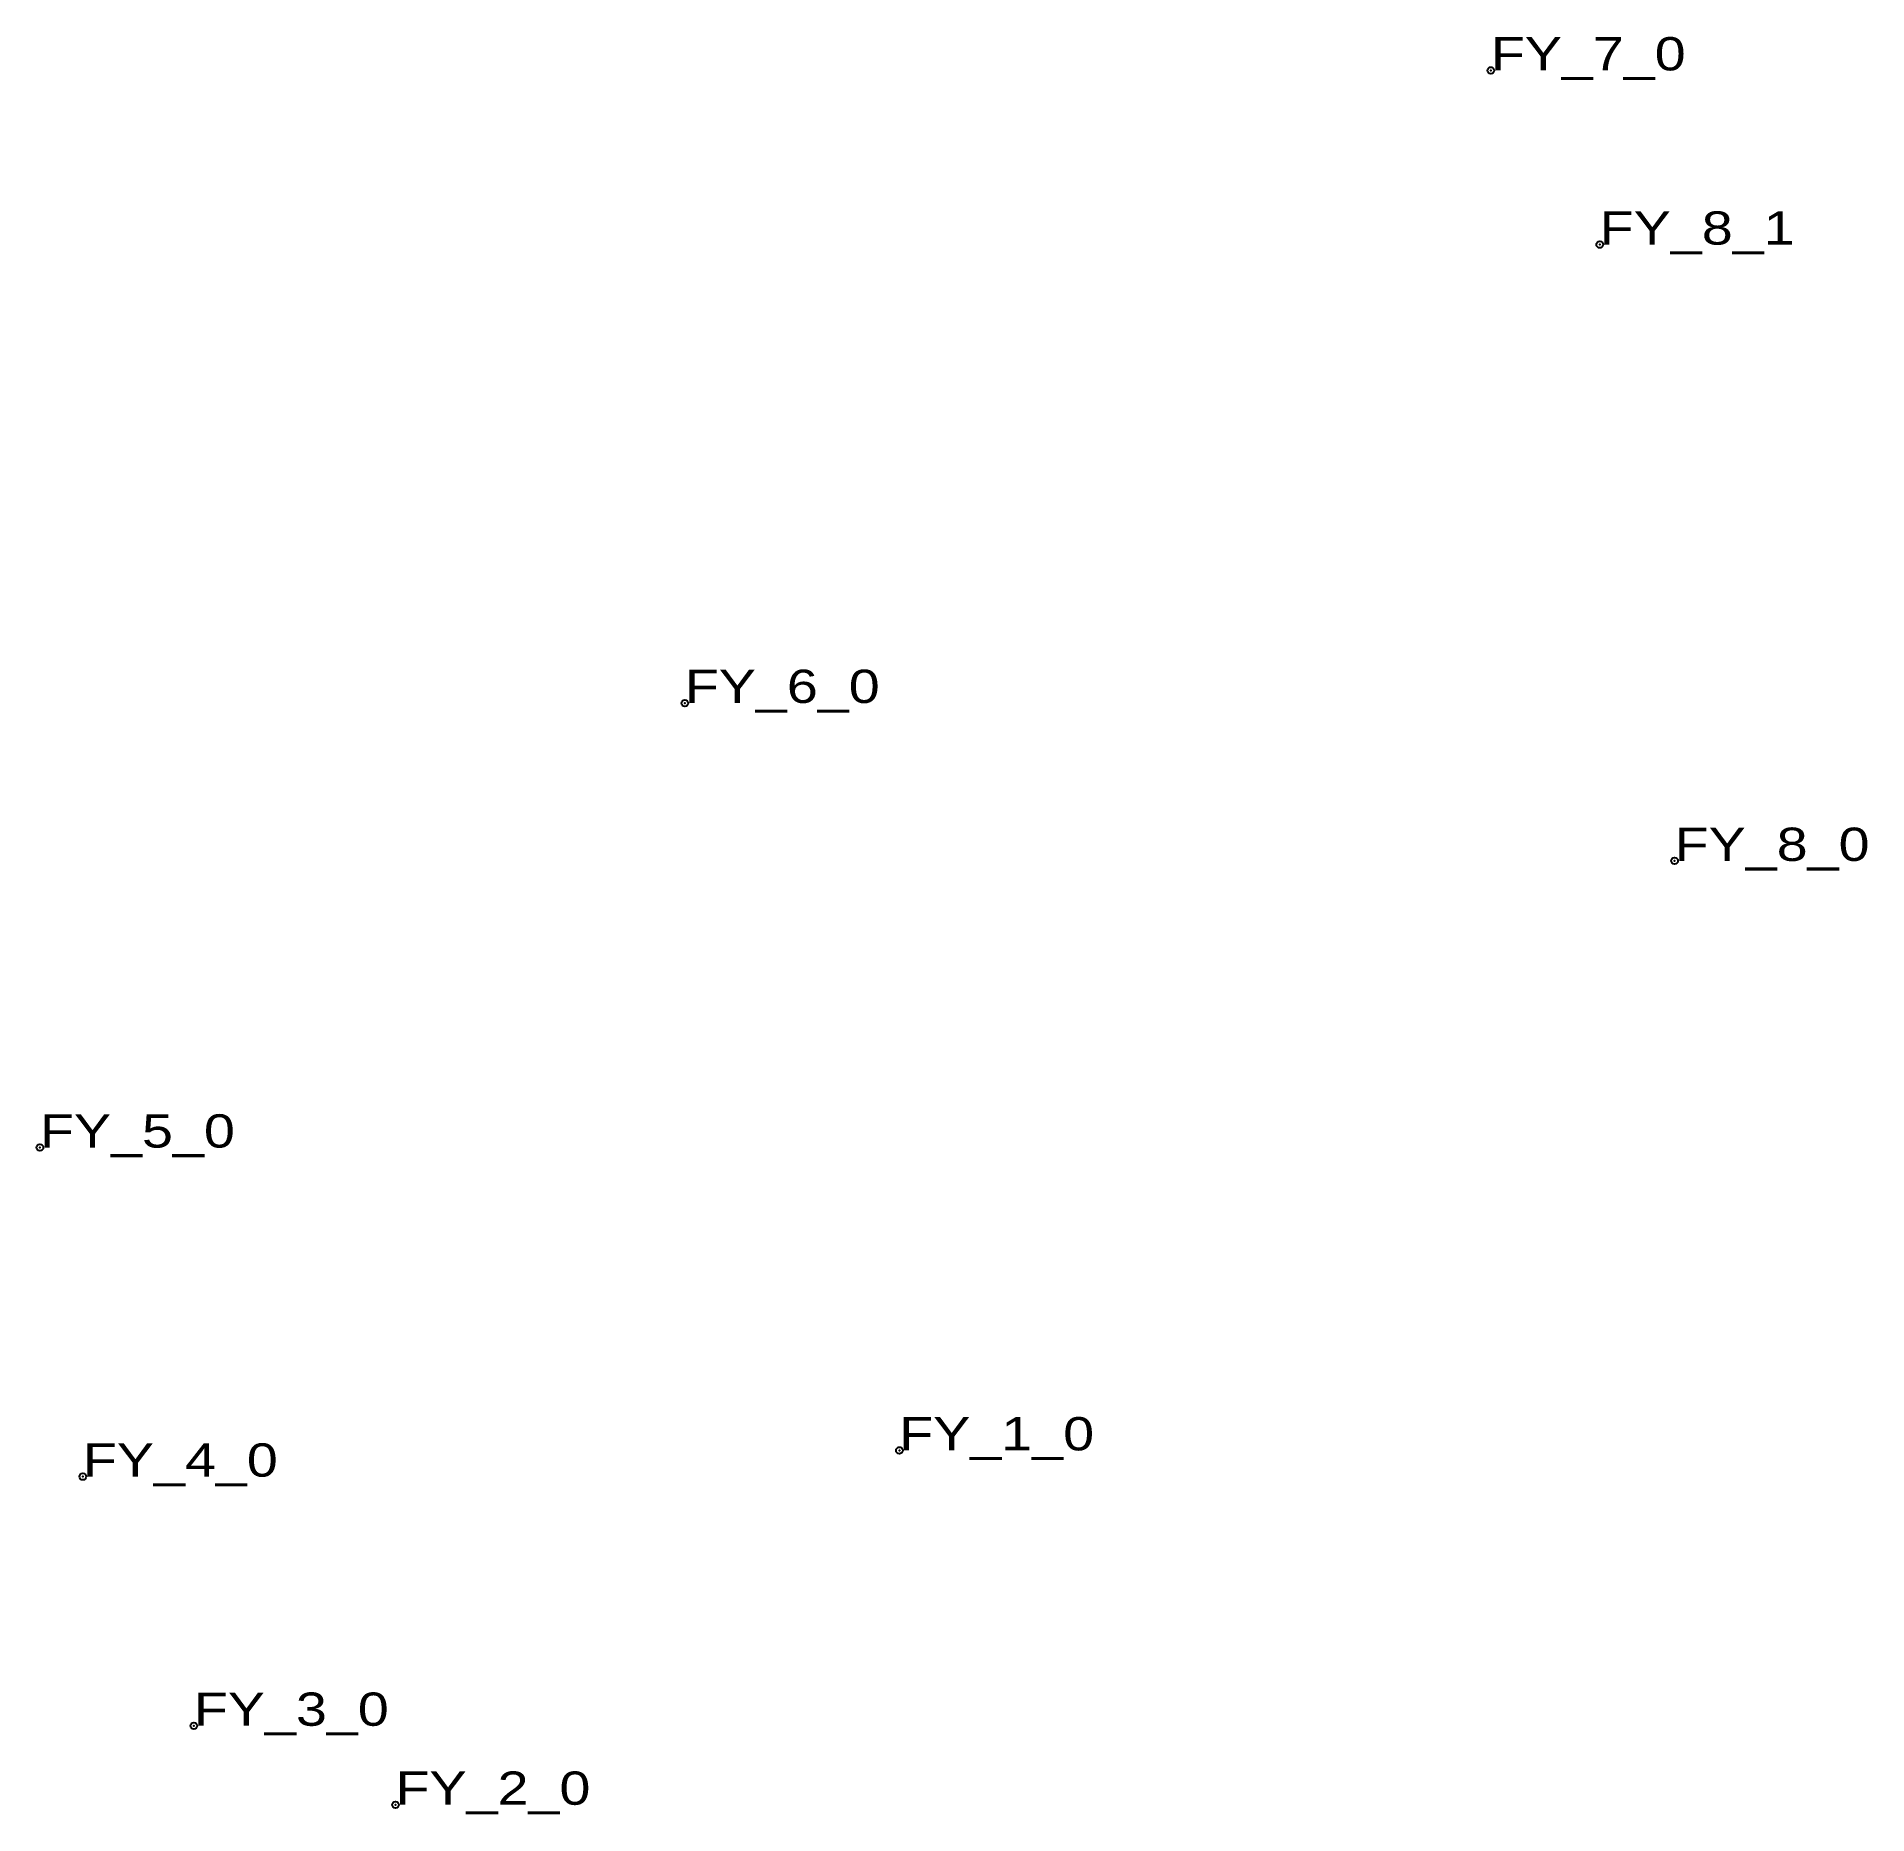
# Model space of a CAD drawing. Header units: metres. Extents: x 537616 to 550212, y 1837322 to 1838555.
# Drawn here: x 539562.5 to 539661.5, y 1837322.9 to 1837419 of the extents above; entities outside this region: 4.
import ezdxf

# ---------------------------------------------------------------- set-up
doc = ezdxf.new("R2010")
doc.units = ezdxf.units.M
doc.header["$LTSCALE"] = 0.72
doc.header["$PDMODE"] = 32
doc.header["$PDSIZE"] = 0.36
doc.layers.add('12', color=7, linetype='Continuous')
doc.layers.add('7', color=7, linetype='Continuous')

msp = doc.modelspace()

# ---------------------------------------------------------------- linework, layer by layer
at = {"layer": '7'}
for p in [(539641.14, 1837417.16), (539647.03, 1837407.74), (539597.57, 1837382.95), (539651.08, 1837374.42), (539562.71, 1837358.93), (539609.17, 1837342.55), (539565.03, 1837341.13), (537616.71, 1837327.83), (539571.03, 1837327.66), (539581.93, 1837323.39), (537615.84, 1837322.87)]:
    msp.add_point(p, dxfattribs=at)

# ---------------------------------------------------------------- texts
at = {"layer": '12'}
for s, width, p in [('FY_7_0', 1.25, (539641.14, 1837417.16)), ('FY_8_1', 1.25, (539647.03, 1837407.74)), ('FY_6_0', 1.25, (539597.57, 1837382.96)), ('FY_8_0', 1.25, (539651.08, 1837374.42)), ('FY_5_0', 1.25, (539562.71, 1837358.92)), ('FY_1_0', 1.25, (539609.16, 1837342.55)), ('FY_4_0', 1.25, (539565.03, 1837341.13)), ('p2', 1.2, (537616.71, 1837327.83)), ('FY_3_0', 1.25, (539571.03, 1837327.66)), ('p1', 1.2, (537615.84, 1837322.87)), ('FY_2_0', 1.25, (539581.93, 1837323.39))]:
    msp.add_text(s, height=1.8, dxfattribs=dict(at, width=width)).set_placement(p)

doc.saveas('drawing.dxf')
